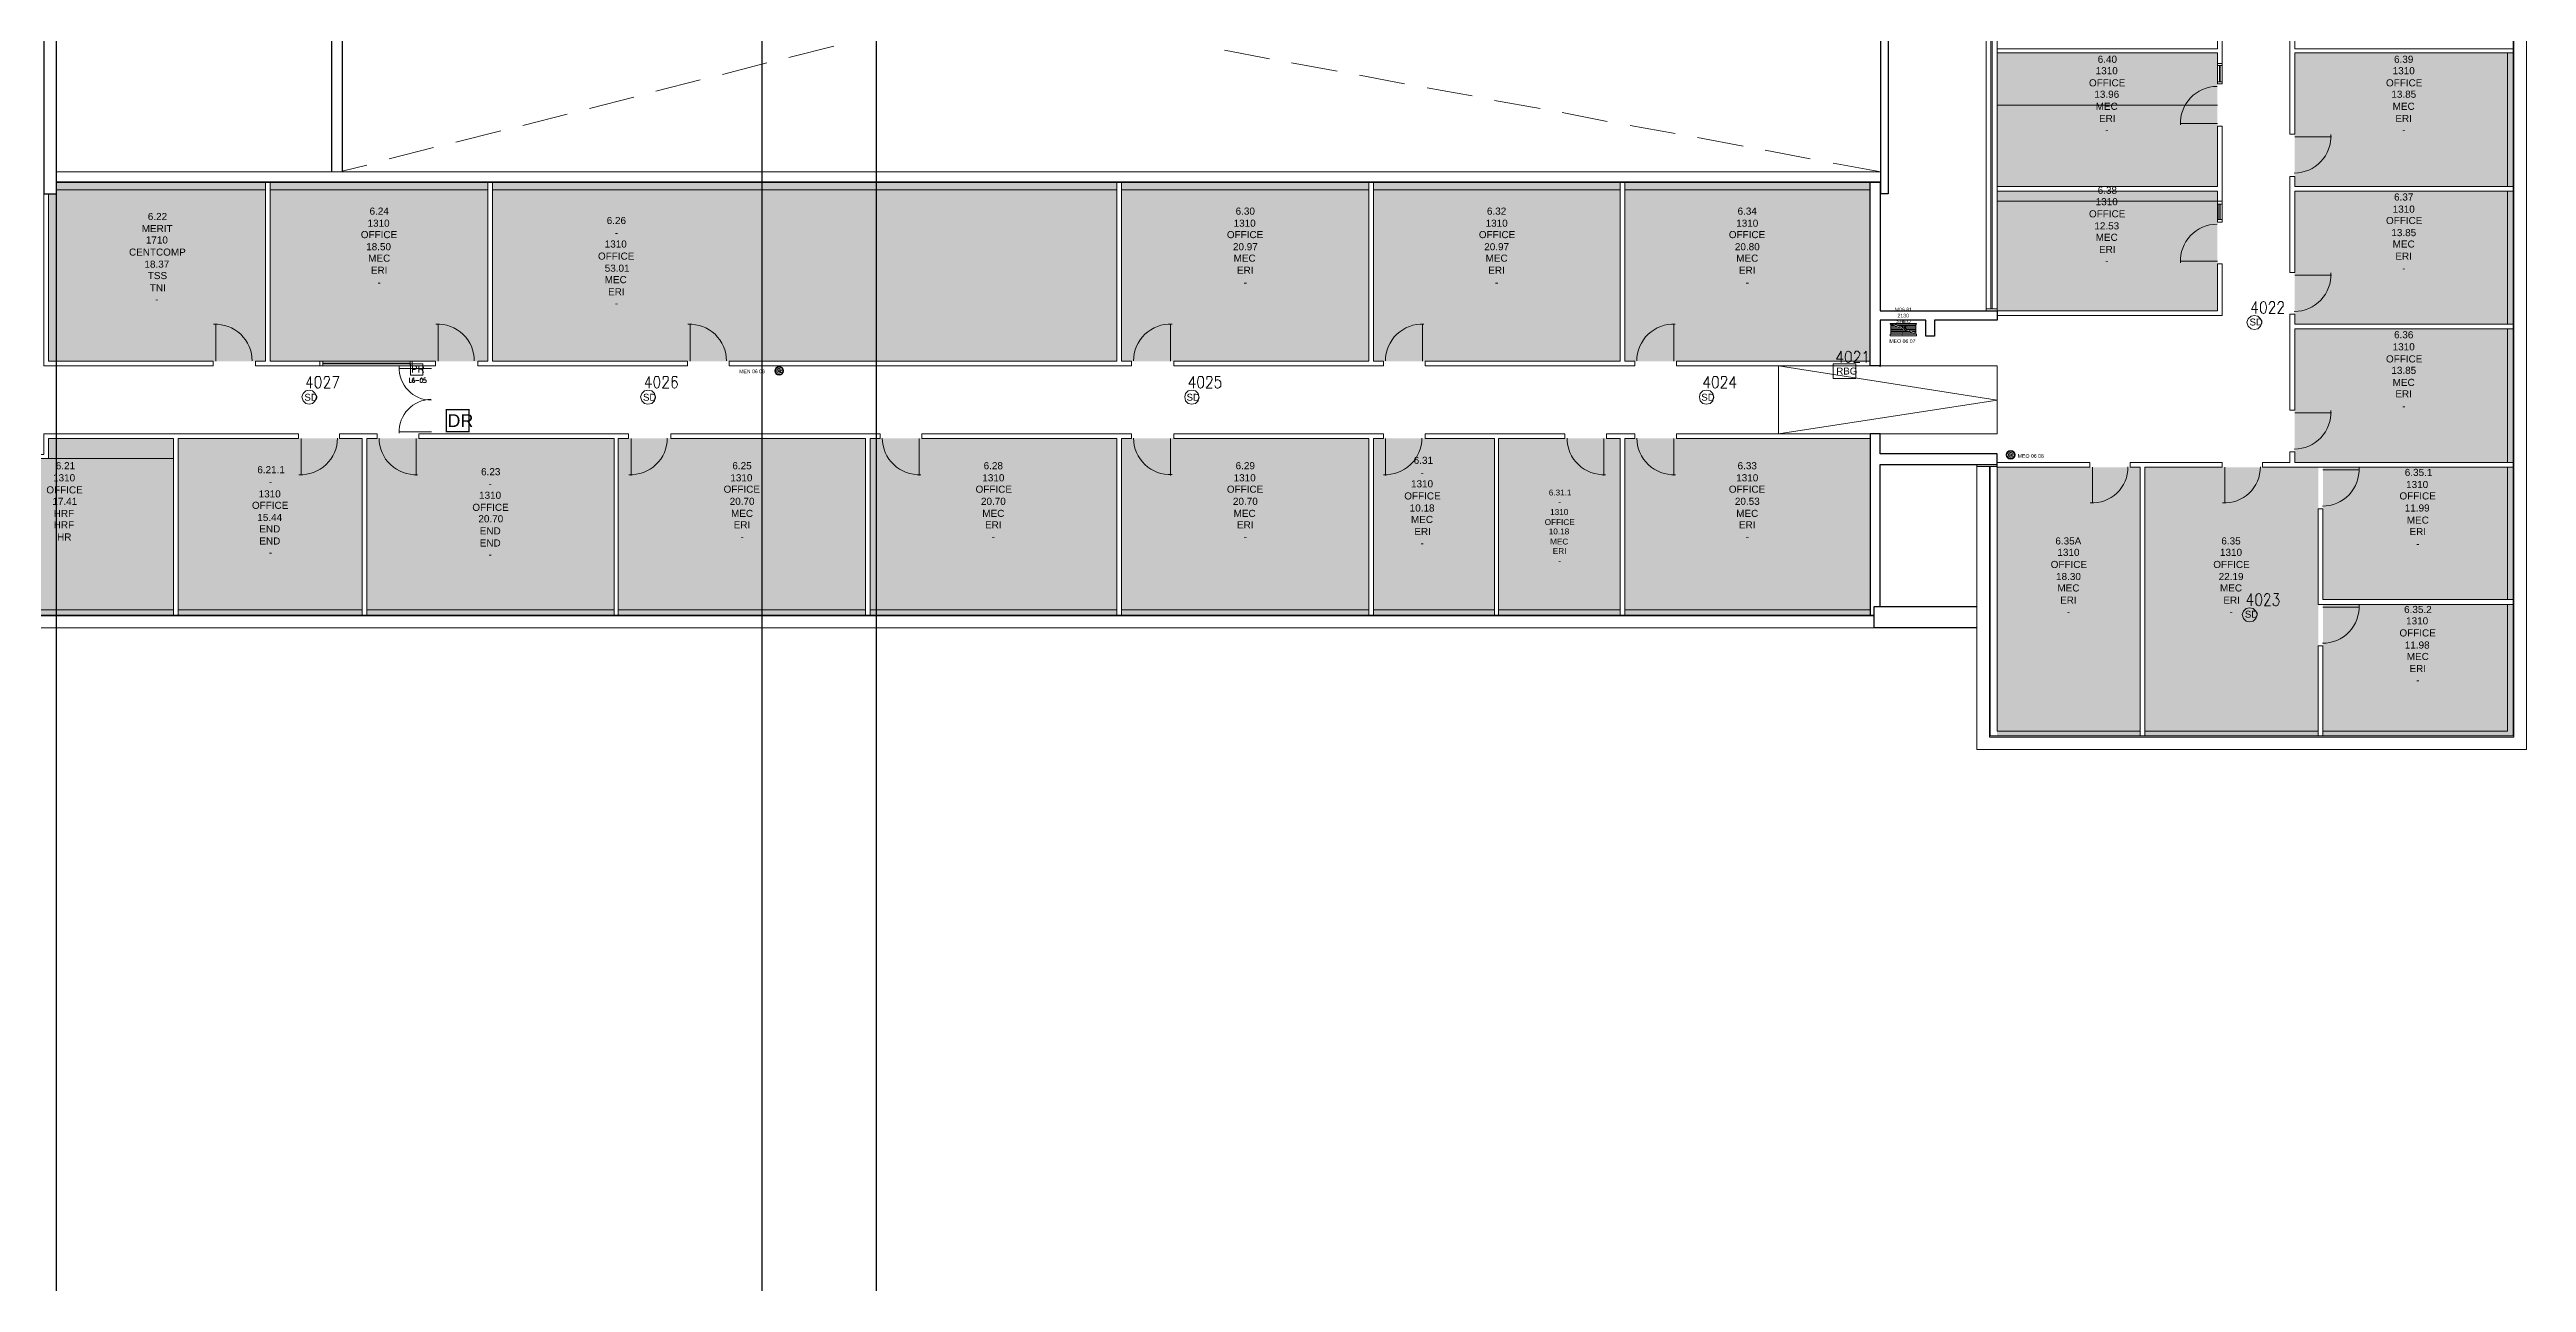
# Model space of a CAD drawing. Header units: millimetres. Extents: x -59 to 47, y 152 to 919.
# Drawn here: x -8.2 to 46.2, y 492.4 to 519.5 of the extents above; entities that cross this region are included whole.
import ezdxf

# ---------------------------------------------------------------- set-up
doc = ezdxf.new("R2010")
doc.units = ezdxf.units.MM
for name, color, linetype, true_color in [('PDF_014406$_ps_FIRE_ACCESS', 7, 'Continuous', 0x37dd00), ('PDF_014406$_ps_FIRE_ALARM', 7, 'Continuous', 0x37dd00), ('PDF_014406$HL-TMP', 7, 'Continuous', 0x800000)]:
    doc.layers.add(name, color=color, linetype=linetype, true_color=true_color)
for name, color, linetype in [('PDF_014406$_ps_TEXTBOLD$FIRE', 2, 'Continuous'), ('PDF_014406$BL', 7, 'Continuous'), ('PDF_014406$DR', 7, 'Continuous'), ('PDF_014406$FI', 7, 'Continuous'), ('PDF_014406$PL-STAIR', 7, 'Continuous'), ('PDF_014406$WA', 7, 'Continuous'), ('PDF_014406$WA-EXT', 7, 'Continuous'), ('PDF_014406$WN', 7, 'Continuous'), ('PDF_Text', 7, 'Continuous')]:
    doc.layers.add(name, color=color, linetype=linetype)
doc.styles.add('PDF ArialMT', font='arial.ttf')

msp = doc.modelspace()

# ---------------------------------------------------------------- hatches: boundary and pattern name
at = {"layer": 'PDF_014406$WA', "transparency": 33554559}
msp.add_hatch(color=256, dxfattribs=at).paths.add_polyline_path([(31.994, 512.549), (31.979, 512.534), (31.964, 512.519), (31.979, 512.505), (31.994, 512.49), (32.008, 512.505), (32.023, 512.519), (32.008, 512.534)])

# ---------------------------------------------------------------- linework, layer by layer
for p, q in [((7.447, 490.713), (7.447, 822.726)), ((-8.047, 491.044), (-8.047, 705.072)), ((9.959, 470.773), (9.959, 662.318))]:
    msp.add_line(p, q)
at = {"layer": 'PDF_014406$_ps_FIRE_ACCESS', "lineweight": 0}
for points in [[(40.211, 513.316), (40.285, 513.331), (40.344, 513.39), (40.374, 513.478), (40.344, 513.552), (40.285, 513.611), (40.211, 513.626), (40.138, 513.611), (40.079, 513.552), (40.049, 513.478), (40.079, 513.39), (40.138, 513.331)], [(-2.5, 511.678), (-2.427, 511.693), (-2.368, 511.752), (-2.338, 511.841), (-2.368, 511.914), (-2.427, 511.973), (-2.5, 511.988), (-2.574, 511.973), (-2.633, 511.914), (-2.663, 511.841), (-2.633, 511.752), (-2.574, 511.693)], [(4.935, 511.678), (5.024, 511.693), (5.083, 511.752), (5.098, 511.841), (5.083, 511.914), (5.024, 511.973), (4.935, 511.988), (4.862, 511.973), (4.803, 511.914), (4.773, 511.841), (4.803, 511.752), (4.862, 511.693)], [(16.871, 511.678), (16.96, 511.693), (17.019, 511.752), (17.033, 511.841), (17.019, 511.914), (16.96, 511.973), (16.871, 511.988), (16.797, 511.973), (16.738, 511.914), (16.724, 511.841), (16.738, 511.752), (16.797, 511.693)], [(28.172, 511.678), (28.261, 511.693), (28.32, 511.752), (28.335, 511.841), (28.32, 511.914), (28.261, 511.973), (28.172, 511.988), (28.099, 511.973), (28.04, 511.914), (28.025, 511.841), (28.04, 511.752), (28.099, 511.693)], [(40.108, 506.898), (40.182, 506.913), (40.241, 506.972), (40.27, 507.061), (40.241, 507.134), (40.182, 507.193), (40.108, 507.208), (40.034, 507.193), (39.975, 507.134), (39.946, 507.061), (39.975, 506.972), (40.034, 506.913)]]:
    msp.add_lwpolyline(points, close=True, dxfattribs=at)
at = {"layer": 'PDF_014406$_ps_FIRE_ACCESS', "lineweight": 0, "const_width": 0.0295}
msp.add_lwpolyline([(0.509, 511.074), (1.011, 511.074), (1.011, 511.56), (0.509, 511.56)], close=True, dxfattribs=at)
at = {"layer": 'PDF_014406$_ps_FIRE_ALARM', "lineweight": 0}
for points in [[(-0.007, 512.313), (-0.007, 512.564), (-0.273, 512.564), (-0.273, 512.313)], [(31.463, 512.239), (31.463, 512.564), (30.961, 512.564), (30.961, 512.239)]]:
    msp.add_lwpolyline(points, close=True, dxfattribs=at)
at = {"layer": 'PDF_014406$_ps_TEXTBOLD$FIRE', "lineweight": 20}
for points in [[(40.241, 513.67), (40.241, 513.936), (40.152, 513.759), (40.285, 513.759)], [(40.536, 513.862), (40.536, 513.877), (40.551, 513.906), (40.566, 513.921), (40.58, 513.936), (40.625, 513.936), (40.639, 513.921), (40.654, 513.906), (40.654, 513.877), (40.654, 513.862), (40.654, 513.832), (40.625, 513.803), (40.536, 513.67), (40.669, 513.67)], [(40.728, 513.862), (40.728, 513.877), (40.743, 513.906), (40.757, 513.921), (40.772, 513.936), (40.816, 513.936), (40.831, 513.921), (40.846, 513.906), (40.846, 513.877), (40.846, 513.862), (40.846, 513.832), (40.816, 513.803), (40.728, 513.67), (40.861, 513.67)], [(31.138, 512.593), (31.138, 512.844), (31.035, 512.667), (31.182, 512.667)], [(31.433, 512.785), (31.433, 512.8), (31.448, 512.814), (31.448, 512.829), (31.463, 512.844), (31.507, 512.844), (31.522, 512.829), (31.536, 512.814), (31.551, 512.8), (31.551, 512.77), (31.536, 512.741), (31.522, 512.711), (31.418, 512.593), (31.551, 512.593)], [(31.64, 512.8), (31.654, 512.8), (31.684, 512.844), (31.684, 512.593)], [(-2.471, 512.032), (-2.471, 512.283), (-2.56, 512.121), (-2.427, 512.121)], [(-2.176, 512.224), (-2.176, 512.239), (-2.161, 512.269), (-2.146, 512.283), (-2.132, 512.283), (-2.102, 512.283), (-2.073, 512.283), (-2.073, 512.269), (-2.058, 512.239), (-2.058, 512.224), (-2.073, 512.195), (-2.087, 512.151), (-2.176, 512.032), (-2.043, 512.032)], [(-1.955, 512.032), (-1.851, 512.283), (-1.984, 512.283)], [(-0.302, 512.254), (-0.302, 512.151), (-0.258, 512.151)], [(-0.199, 512.239), (-0.214, 512.254), (-0.228, 512.239), (-0.228, 512.224), (-0.243, 512.21), (-0.243, 512.18), (-0.228, 512.165), (-0.228, 512.151), (-0.214, 512.151), (-0.199, 512.151), (-0.199, 512.165), (-0.184, 512.18), (-0.199, 512.195), (-0.199, 512.21), (-0.214, 512.21), (-0.228, 512.21), (-0.228, 512.195), (-0.243, 512.18)], [(-0.169, 512.195), (-0.096, 512.195)], [(0.052, 512.254), (0.022, 512.254), (0.008, 512.21), (0.022, 512.21), (0.037, 512.21), (0.052, 512.21), (0.067, 512.195), (0.067, 512.18), (0.067, 512.165), (0.052, 512.151), (0.037, 512.151), (0.022, 512.151), (0.008, 512.151), (0.008, 512.165)], [(4.965, 512.032), (4.965, 512.283), (4.876, 512.121), (5.024, 512.121)], [(5.275, 512.224), (5.275, 512.239), (5.275, 512.269), (5.289, 512.283), (5.304, 512.283), (5.348, 512.283), (5.363, 512.283), (5.378, 512.269), (5.378, 512.239), (5.378, 512.224), (5.378, 512.195), (5.348, 512.151), (5.26, 512.032), (5.393, 512.032)], [(5.57, 512.254), (5.57, 512.283), (5.54, 512.283), (5.511, 512.283), (5.481, 512.283), (5.467, 512.239), (5.467, 512.18), (5.467, 512.121), (5.467, 512.077), (5.481, 512.047), (5.511, 512.032), (5.526, 512.032), (5.555, 512.047), (5.57, 512.077), (5.585, 512.106), (5.585, 512.121), (5.57, 512.151), (5.555, 512.18), (5.526, 512.195), (5.511, 512.195), (5.481, 512.18), (5.467, 512.151), (5.467, 512.121)], [(16.915, 512.032), (16.915, 512.283), (16.812, 512.121), (16.96, 512.121)], [(17.21, 512.224), (17.21, 512.239), (17.21, 512.269), (17.225, 512.283), (17.24, 512.283), (17.284, 512.283), (17.299, 512.283), (17.314, 512.269), (17.328, 512.239), (17.328, 512.224), (17.314, 512.195), (17.299, 512.151), (17.196, 512.032), (17.328, 512.032)], [(17.506, 512.283), (17.402, 512.283), (17.402, 512.18), (17.402, 512.195), (17.432, 512.21), (17.461, 512.21), (17.491, 512.195), (17.52, 512.165), (17.52, 512.136), (17.52, 512.106), (17.52, 512.077), (17.491, 512.047), (17.461, 512.032), (17.432, 512.032), (17.402, 512.047), (17.402, 512.062), (17.387, 512.092)], [(28.217, 512.032), (28.217, 512.283), (28.113, 512.121), (28.261, 512.121)], [(28.512, 512.224), (28.512, 512.239), (28.512, 512.269), (28.527, 512.283), (28.541, 512.283), (28.586, 512.283), (28.6, 512.283), (28.615, 512.269), (28.63, 512.239), (28.63, 512.224), (28.615, 512.195), (28.6, 512.151), (28.497, 512.032), (28.63, 512.032)], [(28.792, 512.032), (28.792, 512.283), (28.689, 512.121), (28.836, 512.121)], [(40.138, 507.252), (40.138, 507.518), (40.049, 507.341), (40.182, 507.341)], [(40.433, 507.444), (40.433, 507.459), (40.448, 507.488), (40.462, 507.503), (40.477, 507.518), (40.507, 507.518), (40.536, 507.503), (40.536, 507.488), (40.551, 507.459), (40.551, 507.444), (40.536, 507.415), (40.521, 507.385), (40.433, 507.252), (40.566, 507.252)], [(40.639, 507.518), (40.743, 507.518), (40.684, 507.415), (40.713, 507.415), (40.728, 507.4), (40.743, 507.385), (40.757, 507.356), (40.757, 507.326), (40.743, 507.297), (40.728, 507.267), (40.698, 507.252), (40.669, 507.252), (40.639, 507.267), (40.625, 507.282), (40.625, 507.311)]]:
    msp.add_lwpolyline(points, dxfattribs=at)
for points in [[(40.403, 513.936), (40.374, 513.921), (40.344, 513.877), (40.344, 513.818), (40.344, 513.788), (40.344, 513.729), (40.374, 513.685), (40.403, 513.67), (40.418, 513.67), (40.448, 513.685), (40.462, 513.729), (40.477, 513.788), (40.477, 513.818), (40.462, 513.877), (40.448, 513.921), (40.418, 513.936)], [(31.285, 512.844), (31.256, 512.829), (31.241, 512.8), (31.226, 512.726), (31.226, 512.696), (31.241, 512.637), (31.256, 512.608), (31.285, 512.593), (31.3, 512.593), (31.33, 512.608), (31.359, 512.637), (31.359, 512.696), (31.359, 512.726), (31.359, 512.8), (31.33, 512.829), (31.3, 512.844)], [(-2.323, 512.283), (-2.338, 512.283), (-2.368, 512.239), (-2.368, 512.18), (-2.368, 512.151), (-2.368, 512.092), (-2.338, 512.047), (-2.323, 512.032), (-2.294, 512.032), (-2.264, 512.047), (-2.25, 512.092), (-2.235, 512.151), (-2.235, 512.18), (-2.25, 512.239), (-2.264, 512.283), (-2.294, 512.283)], [(-0.037, 512.254), (-0.051, 512.239), (-0.066, 512.224), (-0.066, 512.21), (-0.066, 512.195), (-0.066, 512.165), (-0.051, 512.151), (-0.037, 512.151), (-0.022, 512.151), (-0.022, 512.165), (-0.007, 512.195), (-0.007, 512.21), (-0.022, 512.224), (-0.022, 512.239)], [(5.127, 512.283), (5.098, 512.283), (5.083, 512.239), (5.068, 512.18), (5.068, 512.151), (5.083, 512.092), (5.098, 512.047), (5.127, 512.032), (5.142, 512.032), (5.171, 512.047), (5.186, 512.092), (5.201, 512.151), (5.201, 512.18), (5.186, 512.239), (5.171, 512.283), (5.142, 512.283)], [(17.063, 512.283), (17.033, 512.283), (17.019, 512.239), (17.004, 512.18), (17.004, 512.151), (17.019, 512.092), (17.033, 512.047), (17.063, 512.032), (17.078, 512.032), (17.107, 512.047), (17.137, 512.092), (17.137, 512.151), (17.137, 512.18), (17.137, 512.239), (17.107, 512.283), (17.078, 512.283)], [(28.364, 512.283), (28.335, 512.283), (28.32, 512.239), (28.305, 512.18), (28.305, 512.151), (28.32, 512.092), (28.335, 512.047), (28.364, 512.032), (28.379, 512.032), (28.409, 512.047), (28.438, 512.092), (28.438, 512.151), (28.438, 512.18), (28.438, 512.239), (28.409, 512.283), (28.379, 512.283)], [(40.3, 507.518), (40.27, 507.503), (40.241, 507.459), (40.241, 507.4), (40.241, 507.37), (40.241, 507.311), (40.27, 507.267), (40.3, 507.252), (40.315, 507.252), (40.344, 507.267), (40.359, 507.311), (40.374, 507.37), (40.374, 507.4), (40.359, 507.459), (40.344, 507.503), (40.315, 507.518)]]:
    msp.add_lwpolyline(points, close=True, dxfattribs=at)
at = {"layer": 'PDF_014406$BL', "lineweight": 9}
for points in [[(34.118, 510.351), (34.118, 504.095), (46.187, 504.095), (46.187, 541.761), (34.118, 541.761), (34.118, 540.846)], [(34.325, 527.406), (34.325, 513.729)], [(34.561, 513.729), (34.561, 527.406)], [(8.034, 519.291), (9.022, 519.542)], [(18.583, 519.262), (17.594, 519.454)], [(6.573, 518.922), (7.547, 519.173)], [(20.073, 518.996), (19.069, 519.173)], [(21.548, 518.716), (20.56, 518.908)], [(39.4, 518.716), (39.4, 519.159)], [(39.503, 519.159), (39.503, 518.716)], [(45.774, 519.395), (45.774, 516.459)], [(3.652, 518.17), (4.626, 518.421)], [(5.112, 518.554), (6.086, 518.804)], [(23.038, 518.45), (22.05, 518.627)], [(24.528, 518.17), (23.525, 518.347)], [(2.191, 517.801), (3.165, 518.052)], [(26.004, 517.89), (25.015, 518.082)], [(27.494, 517.624), (26.505, 517.801)], [(-0.745, 517.064), (0.229, 517.314)], [(0.716, 517.432), (1.704, 517.683)], [(28.984, 517.344), (27.981, 517.536)], [(30.459, 517.064), (29.471, 517.255)], [(-10.645, 516.783), (-14.599, 516.783), (-14.599, 506.765), (31.861, 506.765), (-14.599, 506.765)], [(-8.048, 516.783), (32.008, 516.783), (30.961, 516.975)], [(-1.778, 516.798), (-1.232, 516.931)], [(-8.048, 516.385), (-3.459, 516.385)], [(-3.356, 516.385), (1.424, 516.385)], [(1.527, 516.385), (15.233, 516.385)], [(15.337, 516.385), (20.766, 516.385)], [(20.869, 516.385), (26.284, 516.385)], [(26.387, 516.385), (31.772, 516.385)], [(31.994, 516.385), (32.008, 516.385)], [(45.774, 516.355), (45.774, 513.434)], [(39.4, 515.677), (39.4, 516.134)], [(39.503, 516.134), (39.503, 515.677)], [(45.774, 513.331), (45.774, 510.395)], [(-0.243, 512.623), (-2.264, 512.623)], [(-2.264, 512.519), (-0.243, 512.519)], [(37.703, 504.493), (34.561, 504.493), (34.561, 510.351)], [(45.774, 510.292), (45.774, 507.385)], [(-5.481, 507.164), (-10.276, 507.164)], [(-1.335, 507.164), (-5.377, 507.164)], [(4.198, 507.164), (-1.232, 507.164)], [(9.716, 507.164), (4.286, 507.164)], [(15.233, 507.164), (9.819, 507.164)], [(20.766, 507.164), (15.337, 507.164)], [(23.525, 507.164), (20.869, 507.164)], [(26.284, 507.164), (23.614, 507.164)], [(31.772, 507.164), (26.387, 507.164)], [(45.774, 507.282), (45.774, 504.493), (41.716, 504.493)], [(41.613, 504.493), (37.807, 504.493)]]:
    msp.add_lwpolyline(points, dxfattribs=at)
at = {"layer": 'PDF_014406$DR', "lineweight": 0}
for points in [[(39.4, 517.845), (38.589, 517.845), (39.4, 517.845)], [(41.097, 517.55), (41.908, 517.55), (41.097, 517.55)], [(39.4, 514.821), (38.589, 514.821), (39.4, 514.821)], [(41.097, 514.511), (41.908, 514.511), (41.097, 514.511)], [(-4.551, 512.623), (-4.551, 513.434), (-4.551, 512.623)], [(0.332, 512.623), (0.332, 513.434), (0.332, 512.623)], [(5.865, 512.623), (5.865, 513.434), (5.865, 512.623)], [(16.414, 512.623), (16.414, 513.434), (16.414, 512.623)], [(21.946, 512.623), (21.946, 513.434), (21.946, 512.623)], [(27.464, 512.623), (27.464, 513.434), (27.464, 512.623)], [(0.185, 512.46), (-0.509, 512.46), (0.185, 512.46)], [(41.097, 511.487), (41.908, 511.487), (41.097, 511.487)], [(-2.678, 510.926), (-2.678, 510.129), (-2.678, 510.926)], [(0.185, 511.074), (-0.509, 511.074), (0.185, 511.074)], [(-0.155, 510.926), (-0.155, 510.115), (-0.155, 510.926)], [(4.567, 510.926), (4.567, 510.115), (4.567, 510.926)], [(10.896, 510.926), (10.896, 510.115), (10.896, 510.926)], [(16.414, 510.926), (16.414, 510.115), (16.414, 510.926)], [(21.135, 510.926), (21.135, 510.115), (21.135, 510.926)], [(25.93, 510.926), (25.93, 510.115), (25.93, 510.926)], [(27.464, 510.926), (27.464, 510.115), (27.464, 510.926)], [(36.656, 510.292), (36.656, 509.51), (36.656, 510.292)], [(39.562, 510.292), (39.562, 509.51), (39.562, 510.292)], [(41.716, 510.233), (42.513, 510.233), (41.716, 510.233)], [(41.716, 507.223), (42.513, 507.223), (41.716, 507.223)]]:
    msp.add_lwpolyline(points, dxfattribs=at)
for centre, radius, start, end in [((39.393, 517.853), 0.804, 90.0001, 182.9556), ((41.088, 517.56), 0.804, 270, 2.9553), ((39.393, 514.828), 0.804, 90.0001, 182.9556), ((41.089, 514.519), 0.804, 270.0001, 2.9556), ((-4.559, 512.63), 0.804, 0.0001, 92.9558), ((0.321, 512.632), 0.804, 0, 92.9553), ((5.857, 512.63), 0.804, 0.0001, 92.9558), ((16.404, 512.632), 0.804, 87.0447, 180), ((21.936, 512.632), 0.804, 87.0447, 180), ((27.455, 512.632), 0.804, 87.0447, 180), ((0.177, 512.468), 0.701, 177.0446, 270.0006), ((0.177, 511.081), 0.701, 89.9994, 182.9554), ((41.088, 511.496), 0.804, 270, 2.9553), ((-2.685, 510.933), 0.804, 267.0442, 359.9999), ((-0.162, 510.933), 0.804, 180.0001, 272.9558), ((4.559, 510.933), 0.804, 267.0442, 359.9999), ((10.888, 510.933), 0.804, 180.0001, 272.9558), ((16.404, 510.935), 0.804, 180, 272.9553), ((21.128, 510.933), 0.804, 267.0442, 359.9999), ((25.923, 510.933), 0.804, 180.0001, 272.9556), ((27.457, 510.933), 0.804, 180.0001, 272.9556), ((36.648, 510.299), 0.789, 267.0451, 359.9999), ((39.555, 510.299), 0.789, 267.0451, 359.9999), ((41.707, 510.242), 0.804, 270, 2.9553), ((41.709, 507.23), 0.804, 270.0001, 2.9556)]:
    msp.add_arc(centre, radius, start, end, dxfattribs=at)
at = {"layer": 'PDF_014406$FI', "lineweight": 9}
for points in [[(32.215, 513.449), (32.79, 513.449), (32.79, 513.434), (32.776, 513.434), (32.23, 513.434), (32.215, 513.434)], [(32.215, 513.183), (32.215, 513.213), (32.79, 513.213), (32.79, 513.183)], [(7.901, 512.357), (7.827, 512.401), (7.901, 512.431)], [(34.944, 510.528), (34.871, 510.557), (34.944, 510.587)]]:
    msp.add_lwpolyline(points, close=True, dxfattribs=at)
for points in [[(32.495, 513.449), (32.495, 513.523)], [(32.776, 513.434), (32.776, 513.213), (32.23, 513.213), (32.23, 513.434), (32.776, 513.213)], [(32.23, 513.405), (32.303, 513.405)], [(32.362, 513.375), (32.23, 513.375)], [(32.23, 513.346), (32.436, 513.346)], [(32.495, 513.316), (32.23, 513.316)], [(32.23, 513.287), (32.569, 513.287)], [(32.643, 513.272), (32.23, 513.272)], [(32.23, 513.242), (32.702, 513.242)], [(32.303, 513.434), (32.776, 513.242)], [(32.377, 513.405), (32.776, 513.405)], [(32.776, 513.375), (32.436, 513.375)], [(32.51, 513.346), (32.776, 513.346)], [(32.776, 513.316), (32.569, 513.316)], [(32.643, 513.287), (32.776, 513.287)], [(32.776, 513.272), (32.717, 513.272)]]:
    msp.add_lwpolyline(points, dxfattribs=at)
for centre, radius in [((7.817, 512.41), 0.0959), ((7.817, 512.41), 0.0811), ((34.861, 510.566), 0.0959), ((34.861, 510.566), 0.0811)]:
    msp.add_circle(centre, radius, dxfattribs=at)
for centre, radius, start, end in [((7.817, 512.41), 0.0516, 22.7692, 337.2308), ((7.817, 512.41), 0.0221, 22.7697, 337.2303), ((34.861, 510.566), 0.0516, 22.7692, 337.2308), ((34.861, 510.566), 0.0221, 22.7697, 337.2303)]:
    msp.add_arc(centre, radius, start, end, dxfattribs=at)
at = {"layer": 'PDF_014406$HL-TMP', "color": 3, "lineweight": 0}
for points in [[(39.4, 518.244), (34.561, 518.244), (39.4, 518.244)], [(39.4, 516.134), (34.561, 516.134), (39.4, 516.134)]]:
    msp.add_lwpolyline(points, dxfattribs=at)
msp.add_lwpolyline([(39.4, 518.244), (39.4, 518.244), (39.4, 518.244)], close=True, dxfattribs=at)
at = {"layer": 'PDF_014406$HL-TMP', "color": 173, "lineweight": 0, "true_color": 0x5a5cb4}
msp.add_lwpolyline([(-5.481, 510.483), (-8.225, 510.483), (-5.481, 510.483)], dxfattribs=at)
at = {"layer": 'PDF_014406$HL-TMP', "color": 3, "transparency": 33554559}
for points in [[(39.4, 519.395), (34.561, 519.395), (39.4, 519.159)], [(34.561, 519.395), (39.4, 519.159), (34.561, 519.159)], [(39.4, 519.159), (34.561, 519.159), (39.4, 518.244)], [(34.561, 519.159), (39.4, 518.244), (34.561, 518.244)], [(45.892, 519.395), (41.097, 519.395), (45.892, 517.609)], [(41.097, 519.395), (45.892, 517.609), (41.097, 517.609)], [(34.561, 518.244), (39.4, 518.244), (39.4, 518.244)], [(39.4, 518.244), (34.561, 518.244), (39.4, 516.459)], [(34.561, 518.244), (39.4, 516.459), (34.561, 516.459)], [(45.892, 517.609), (41.097, 517.609), (45.892, 516.68)], [(41.097, 517.609), (45.892, 516.68), (41.097, 516.68)], [(1.424, 516.547), (-3.356, 516.547), (1.424, 512.623)], [(-3.356, 516.547), (1.424, 512.623), (-3.356, 512.623)], [(15.233, 516.547), (1.527, 516.547), (15.233, 512.623)], [(1.527, 516.547), (15.233, 512.623), (1.527, 512.623)], [(20.766, 516.547), (15.337, 516.547), (20.766, 512.623)], [(15.337, 516.547), (20.766, 512.623), (15.337, 512.623)], [(26.284, 516.547), (20.869, 516.547), (26.284, 512.623)], [(20.869, 516.547), (26.284, 512.623), (20.869, 512.623)], [(31.772, 516.547), (26.387, 516.547), (31.772, 512.623)], [(26.387, 516.547), (31.772, 512.623), (26.387, 512.623)], [(39.4, 516.355), (34.561, 516.355), (39.4, 516.134)], [(34.561, 516.355), (39.4, 516.134), (34.561, 516.134)], [(45.892, 516.68), (41.097, 516.68), (45.892, 516.459)], [(41.097, 516.68), (45.892, 516.459), (41.097, 516.459)], [(45.892, 516.355), (41.097, 516.355), (45.892, 513.434)], [(41.097, 516.355), (45.892, 513.434), (41.097, 513.434)], [(34.561, 516.134), (39.4, 516.134), (39.4, 516.134)], [(39.4, 516.134), (34.561, 516.134), (39.4, 515.205)], [(34.561, 516.134), (39.4, 515.205), (34.561, 515.205)], [(39.4, 515.205), (34.561, 515.205), (39.4, 513.729)], [(34.561, 515.205), (39.4, 513.729), (34.561, 513.729)], [(45.892, 513.331), (41.097, 513.331), (45.892, 511.546)], [(41.097, 513.331), (45.892, 511.546), (41.097, 511.546)], [(45.892, 511.546), (41.097, 511.546), (45.892, 510.631)], [(41.097, 511.546), (45.892, 510.631), (41.097, 510.631)], [(9.716, 510.926), (4.286, 510.926), (9.716, 507.046)], [(4.286, 510.926), (9.716, 507.046), (4.286, 507.046)], [(15.233, 510.926), (9.819, 510.926), (15.233, 507.046)], [(9.819, 510.926), (15.233, 507.046), (9.819, 507.046)], [(20.766, 510.926), (15.337, 510.926), (20.766, 507.238)], [(15.337, 510.926), (20.766, 507.238), (15.337, 507.238)], [(23.525, 510.926), (20.869, 510.926), (23.525, 508.787)], [(20.869, 510.926), (23.525, 508.787), (20.869, 508.787)], [(26.284, 510.926), (23.614, 510.926), (26.284, 507.046)], [(23.614, 510.926), (26.284, 507.046), (23.614, 507.046)], [(31.772, 510.926), (26.387, 510.926), (31.772, 507.046)], [(26.387, 510.926), (31.772, 507.046), (26.387, 507.046)], [(37.703, 510.292), (34.561, 510.292), (37.703, 504.39)], [(34.561, 510.292), (37.703, 504.39), (34.561, 504.39)], [(41.613, 510.292), (37.807, 510.292), (41.613, 509.377)], [(37.807, 510.292), (41.613, 509.377), (37.807, 509.377)], [(45.892, 510.631), (41.097, 510.631), (45.892, 510.395)], [(41.097, 510.631), (45.892, 510.395), (41.097, 510.395)], [(45.892, 510.292), (41.716, 510.292), (45.892, 509.377)], [(41.716, 510.292), (45.892, 509.377), (41.716, 509.377)], [(41.613, 509.377), (37.807, 509.377), (41.613, 507.297)], [(37.807, 509.377), (41.613, 507.297), (37.807, 507.297)], [(45.892, 509.377), (41.716, 509.377), (45.892, 508.388)], [(41.716, 509.377), (45.892, 508.388), (41.716, 508.388)], [(23.525, 508.787), (20.869, 508.787), (23.525, 507.046)], [(20.869, 508.787), (23.525, 507.046), (20.869, 507.046)], [(45.892, 508.388), (41.716, 508.388), (45.892, 507.385)], [(41.716, 508.388), (45.892, 507.385), (41.716, 507.385)], [(20.766, 507.238), (15.337, 507.238), (20.766, 507.046)], [(15.337, 507.238), (20.766, 507.046), (15.337, 507.046)], [(41.613, 507.297), (37.807, 507.297), (41.613, 506.367)], [(37.807, 507.297), (41.613, 506.367), (37.807, 506.367)], [(45.892, 507.282), (41.716, 507.282), (45.892, 506.367)], [(41.716, 507.282), (45.892, 506.367), (41.716, 506.367)], [(41.613, 506.367), (37.807, 506.367), (41.613, 504.39)], [(37.807, 506.367), (41.613, 504.39), (37.807, 504.39)], [(45.892, 506.367), (41.716, 506.367), (45.892, 504.39)], [(41.716, 506.367), (45.892, 504.39), (41.716, 504.39)]]:
    msp.add_solid(points, dxfattribs=at)
at = {"layer": 'PDF_014406$HL-TMP', "color": 253, "true_color": 0x9999cc, "transparency": 33554559}
for points in [[(-3.459, 516.296), (-8.225, 516.296), (-3.459, 512.623)], [(-8.225, 516.296), (-3.459, 512.623), (-8.225, 512.623)], [(-3.459, 516.547), (-8.048, 516.547), (-3.459, 516.296)], [(-8.048, 516.547), (-3.459, 516.296), (-8.048, 516.296)]]:
    msp.add_solid(points, dxfattribs=at)
at = {"layer": 'PDF_014406$HL-TMP', "color": 173, "true_color": 0x5a5cb4, "transparency": 33554559}
for points in [[(-5.481, 510.926), (-8.225, 510.926), (-5.481, 510.483)], [(-8.225, 510.926), (-5.481, 510.483), (-8.225, 510.483)], [(-5.481, 510.483), (-10.276, 510.483), (-5.481, 507.046)], [(-10.276, 510.483), (-5.481, 507.046), (-10.276, 507.046)], [(-8.225, 510.483), (-5.481, 510.483), (-5.481, 510.483)]]:
    msp.add_solid(points, dxfattribs=at)
at = {"layer": 'PDF_014406$HL-TMP', "color": 211, "true_color": 0xff99ff, "transparency": 33554559}
for points in [[(-1.335, 510.926), (-5.377, 510.926), (-1.335, 507.046)], [(-5.377, 510.926), (-1.335, 507.046), (-5.377, 507.046)], [(4.198, 510.926), (-1.232, 510.926), (4.198, 507.046)], [(-1.232, 510.926), (4.198, 507.046), (-1.232, 507.046)]]:
    msp.add_solid(points, dxfattribs=at)
at = {"layer": 'PDF_014406$PL-STAIR', "lineweight": 9}
msp.add_lwpolyline([(29.766, 511.029), (34.561, 511.767), (29.766, 512.519)], close=True, dxfattribs=at)
msp.add_lwpolyline([(31.994, 511.029), (34.561, 511.029), (34.561, 512.519), (31.994, 512.519)], dxfattribs=at)
at = {"layer": 'PDF_014406$WA', "lineweight": 20}
for points in [[(34.561, 519.483), (39.4, 519.483), (39.4, 521.342), (39.503, 521.342), (39.503, 519.159), (39.4, 519.159), (39.4, 519.395), (34.561, 519.395)], [(45.892, 519.483), (41.097, 519.483), (41.097, 519.719), (40.993, 519.719), (40.993, 517.609), (41.097, 517.609), (41.097, 519.395), (45.892, 519.395)], [(34.561, 516.459), (39.4, 516.459), (39.4, 517.786), (39.503, 517.786), (39.503, 516.134), (39.4, 516.134), (39.4, 516.355), (34.561, 516.355)], [(-8.328, 516.296), (-8.328, 512.519), (-4.61, 512.519), (-4.61, 512.623), (-8.225, 512.623), (-8.225, 516.296)], [(-3.459, 516.547), (-3.459, 512.623), (-3.681, 512.623), (-3.681, 512.519), (-2.264, 512.519), (-2.264, 512.623), (-3.356, 512.623), (-3.356, 516.547)], [(1.424, 516.547), (1.424, 512.623), (1.203, 512.623), (1.203, 512.519), (5.806, 512.519), (5.806, 512.623), (1.527, 512.623), (1.527, 516.547)], [(15.337, 516.547), (15.337, 512.623), (15.558, 512.623), (15.558, 512.519), (6.721, 512.519), (6.721, 512.623), (15.233, 512.623), (15.233, 516.547)], [(20.766, 516.547), (20.766, 512.623), (16.488, 512.623), (16.488, 512.519), (21.091, 512.519), (21.091, 512.623), (20.869, 512.623), (20.869, 516.547)], [(26.284, 516.547), (26.284, 512.623), (22.005, 512.623), (22.005, 512.519), (26.609, 512.519), (26.609, 512.623), (26.387, 512.623), (26.387, 516.547)], [(45.892, 516.459), (41.097, 516.459), (41.097, 516.68), (40.993, 516.68), (40.993, 514.57), (41.097, 514.57), (41.097, 516.355), (45.892, 516.355)], [(34.561, 513.626), (39.503, 513.626), (39.503, 514.762), (39.4, 514.762), (39.4, 513.729), (34.561, 513.729)], [(45.892, 513.434), (41.097, 513.434), (41.097, 513.655), (40.993, 513.655), (40.993, 511.546), (41.097, 511.546), (41.097, 513.331), (45.892, 513.331)], [(31.772, 512.623), (27.523, 512.623), (27.523, 512.519), (31.772, 512.519)], [(-5.377, 507.046), (-5.377, 510.926), (-2.737, 510.926), (-2.737, 511.029), (-8.328, 511.029), (-8.328, 510.572), (-8.977, 510.572), (-8.977, 510.483), (-8.225, 510.483), (-8.225, 510.926), (-5.481, 510.926), (-5.481, 507.046)], [(-1.232, 507.046), (-1.232, 510.926), (-1.01, 510.926), (-1.01, 511.029), (-1.837, 511.029), (-1.837, 510.926), (-1.335, 510.926), (-1.335, 507.046)], [(4.286, 507.046), (4.286, 510.926), (4.508, 510.926), (4.508, 511.029), (-0.096, 511.029), (-0.096, 510.926), (4.198, 510.926), (4.198, 507.046)], [(9.819, 507.046), (9.819, 510.926), (10.04, 510.926), (10.04, 511.029), (5.437, 511.029), (5.437, 510.926), (9.716, 510.926), (9.716, 507.046)], [(15.337, 507.046), (15.337, 510.926), (15.558, 510.926), (15.558, 511.029), (10.955, 511.029), (10.955, 510.926), (15.233, 510.926), (15.233, 507.046)], [(20.869, 507.046), (20.869, 510.926), (21.091, 510.926), (21.091, 511.029), (16.488, 511.029), (16.488, 510.926), (20.766, 510.926), (20.766, 507.046)], [(23.614, 507.046), (23.614, 510.926), (25.074, 510.926), (25.074, 511.029), (22.005, 511.029), (22.005, 510.926), (23.525, 510.926), (23.525, 507.046)], [(26.387, 507.046), (26.387, 510.926), (26.609, 510.926), (26.609, 511.029), (25.989, 511.029), (25.989, 510.926), (26.284, 510.926), (26.284, 507.046)], [(31.772, 511.029), (27.523, 511.029), (27.523, 510.926), (31.772, 510.926)], [(34.561, 510.292), (36.597, 510.292), (36.597, 510.395), (34.561, 510.395)], [(37.807, 504.39), (37.807, 510.292), (39.503, 510.292), (39.503, 510.395), (37.482, 510.395), (37.482, 510.292), (37.703, 510.292), (37.703, 504.39)], [(45.892, 510.395), (41.097, 510.395), (41.097, 510.631), (40.993, 510.631), (40.993, 510.395), (40.389, 510.395), (40.389, 510.292), (45.892, 510.292)], [(45.892, 507.385), (41.716, 507.385), (41.716, 509.377), (41.613, 509.377), (41.613, 507.282), (45.892, 507.282)], [(41.716, 504.39), (41.716, 506.367), (41.613, 506.367), (41.613, 504.39)]]:
    msp.add_lwpolyline(points, dxfattribs=at)
msp.add_lwpolyline([(0.273, 512.623), (-0.243, 512.623), (-0.243, 512.519), (0.273, 512.519)], close=True, dxfattribs=at)
at = {"layer": 'PDF_014406$WA-EXT', "lineweight": 25}
for points in [[(29.722, 525.547), (32.171, 525.547), (32.171, 516.296), (32.008, 516.296), (32.008, 525.399), (29.722, 525.399)], [(-2.014, 523.039), (-2.014, 516.783)], [(-1.778, 523.039), (-1.778, 516.783)], [(31.994, 516.547), (31.994, 513.729), (34.561, 513.729), (34.561, 513.523), (33.189, 513.523), (33.189, 513.169), (32.997, 513.169), (32.997, 513.523), (31.994, 513.523), (31.994, 512.519), (31.772, 512.519), (31.772, 516.547)], [(34.561, 510.292), (34.561, 510.587), (31.994, 510.587), (31.994, 511.029), (31.772, 511.029), (31.772, 507.046)], [(31.994, 507.238), (31.994, 510.351), (34.561, 510.351)], [(34.118, 506.765), (31.861, 506.765), (31.861, 507.238), (34.118, 507.238)]]:
    msp.add_lwpolyline(points, dxfattribs=at)
msp.add_lwpolyline([(-8.048, 522.714), (-8.328, 522.714), (-8.328, 516.296), (-8.048, 516.296)], close=True, dxfattribs=at)
at = {"layer": 'PDF_014406$WN', "lineweight": 0}
for points in [[(34.399, 540.891), (34.399, 541.54), (45.906, 541.54), (45.906, 504.361), (34.399, 504.361), (34.399, 510.306)], [(34.413, 540.891), (34.413, 541.525), (45.892, 541.525), (45.892, 504.39), (34.413, 504.39), (34.413, 510.306)], [(34.428, 513.773), (34.428, 527.347)], [(34.458, 513.773), (34.458, 527.347)], [(39.4, 519.159), (39.503, 519.159)], [(39.4, 519.114), (39.503, 519.114)], [(39.444, 519.114), (39.444, 518.76)], [(39.459, 519.114), (39.459, 518.76)], [(39.503, 518.76), (39.4, 518.76)], [(39.503, 518.716), (39.4, 518.716)], [(-10.645, 516.562), (-14.333, 516.562), (-14.333, 507.031), (31.861, 507.031), (-14.333, 507.031)], [(-8.048, 516.562), (32.008, 516.562)], [(-8.048, 516.547), (32.008, 516.547)], [(39.4, 516.134), (39.503, 516.134)], [(39.4, 516.075), (39.503, 516.075)], [(39.503, 515.736), (39.4, 515.736)], [(39.503, 515.677), (39.4, 515.677)], [(39.43, 516.075), (39.43, 515.736)], [(39.459, 516.075), (39.459, 515.736)], [(34.325, 513.773), (34.561, 513.773)], [(34.325, 513.729), (34.561, 513.729)], [(-2.264, 512.623), (-2.264, 512.519)], [(-2.205, 512.623), (-2.205, 512.519)], [(-2.205, 512.578), (-0.287, 512.578)], [(-2.205, 512.564), (-0.287, 512.564)], [(-0.287, 512.519), (-0.287, 512.623)], [(-0.243, 512.519), (-0.243, 512.623)], [(34.561, 510.351), (34.118, 510.351)], [(34.561, 510.306), (34.118, 510.306)]]:
    msp.add_lwpolyline(points, dxfattribs=at)
msp.add_lwpolyline([(31.861, 507.046), (-14.303, 507.046)], close=True, dxfattribs=at)

# ---------------------------------------------------------------- texts
at = {"layer": 'PDF_Text', "attachment_point": 4, "style": 'PDF ArialMT'}
for s, insert, char_height in [('1310', (36.728, 519.002), 0.156), ('6.40', (36.772, 519.253), 0.156), ('1310', (43.249, 519.002), 0.156), ('6.39', (43.279, 519.253), 0.156), ('OFFICE', (36.58, 518.736), 0.156), ('13.96', (36.698, 518.485), 0.156), ('OFFICE', (43.102, 518.736), 0.156), ('13.85', (43.22, 518.485), 0.156), ('MEC', (36.728, 518.22), 0.156), ('ERI', (36.801, 517.954), 0.156), ('MEC', (43.249, 518.22), 0.156), ('ERI', (43.308, 517.954), 0.156), ('-', (36.934, 517.704), 0.156), ('-', (43.456, 517.704), 0.156), ('1310', (36.728, 516.125), 0.156), ('6.38', (36.772, 516.376), 0.156), ('6.37', (43.279, 516.228), 0.156), ('MERIT', (-6.178, 515.535), 0.156), ('6.22', (-6.045, 515.8), 0.156), ('1310', (-1.22, 515.653), 0.156), ('6.24', (-1.176, 515.918), 0.156), ('6.26', (4.032, 515.712), 0.156), ('1310', (17.798, 515.653), 0.156), ('6.30', (17.842, 515.918), 0.156), ('1310', (23.331, 515.653), 0.156), ('6.32', (23.36, 515.918), 0.156), ('1310', (28.834, 515.653), 0.156), ('6.34', (28.864, 515.918), 0.156), ('OFFICE', (36.58, 515.859), 0.156), ('12.53', (36.698, 515.594), 0.156), ('OFFICE', (43.102, 515.712), 0.156), ('1310', (43.249, 515.962), 0.156), ('CENTCOMP', (-6.458, 515.018), 0.156), ('1710', (-6.089, 515.284), 0.156), ('OFFICE', (-1.368, 515.402), 0.156), ('18.50', (-1.25, 515.136), 0.156), ('1310', (3.988, 515.195), 0.156), ('-', (4.209, 515.446), 0.156), ('OFFICE', (17.65, 515.402), 0.156), ('20.97', (17.783, 515.136), 0.156), ('OFFICE', (23.183, 515.402), 0.156), ('20.97', (23.301, 515.136), 0.156), ('OFFICE', (28.672, 515.402), 0.156), ('20.80', (28.805, 515.136), 0.156), ('MEC', (36.728, 515.343), 0.156), ('ERI', (36.801, 515.077), 0.156), ('13.85', (43.22, 515.446), 0.156), ('MEC', (43.249, 515.195), 0.156), ('18.37', (-6.119, 514.753), 0.156), ('TSS', (-6.045, 514.502), 0.156), ('MEC', (-1.206, 514.885), 0.156), ('ERI', (-1.147, 514.62), 0.156), ('OFFICE', (3.84, 514.93), 0.156), ('53.01', (3.988, 514.664), 0.156), ('MEC', (17.798, 514.885), 0.156), ('ERI', (17.872, 514.62), 0.156), ('MEC', (23.331, 514.885), 0.156), ('ERI', (23.39, 514.62), 0.156), ('MEC', (28.834, 514.885), 0.156), ('ERI', (28.893, 514.62), 0.156), ('-', (36.934, 514.826), 0.156), ('ERI', (43.308, 514.93), 0.156), ('-', (43.456, 514.664), 0.156), ('TNI', (-6.001, 514.236), 0.156), ('-', (-0.999, 514.354), 0.156), ('MEC', (3.988, 514.413), 0.156), ('ERI', (4.062, 514.148), 0.156), ('-', (18.019, 514.354), 0.156), ('-', (23.537, 514.354), 0.156), ('-', (29.041, 514.354), 0.156), ('-', (-5.883, 513.985), 0.156), ('-', (4.209, 513.897), 0.156), ('M06.81', (32.316, 513.756), 0.081), ('SHEQ', (32.346, 513.491), 0.081), ('2130', (32.375, 513.624), 0.081), ('MEO 06 07', (32.198, 513.063), 0.081), ('.35', (32.419, 513.358), 0.081), ('1310', (43.249, 512.938), 0.156), ('6.36', (43.279, 513.203), 0.156), ('MEN 06 06', (6.939, 512.399), 0.081), ('OFFICE', (43.102, 512.672), 0.156), ('13.85', (43.22, 512.421), 0.156), ('MEC', (43.249, 512.156), 0.156), ('ERI', (43.308, 511.905), 0.156), ('-', (43.456, 511.639), 0.156), ('6.21', (-8.066, 510.326), 0.156), ('6.21.1', (-3.64, 510.238), 0.156), ('6.23', (1.273, 510.194), 0.156), ('6.25', (6.791, 510.326), 0.156), ('6.28', (12.309, 510.326), 0.156), ('6.29', (17.842, 510.326), 0.156), ('6.31', (21.752, 510.444), 0.156), ('6.33', (28.864, 510.326), 0.156), ('MEO 06 08', (35.016, 510.54), 0.081), ('6.35.1', (43.515, 510.179), 0.156), ('OFFICE', (-8.273, 509.795), 0.156), ('1310', (-8.125, 510.061), 0.156), ('1310', (-3.611, 509.707), 0.156), ('-', (-3.389, 509.972), 0.156), ('1310', (1.229, 509.677), 0.156), ('-', (1.435, 509.928), 0.156), ('OFFICE', (6.599, 509.81), 0.156), ('1310', (6.747, 510.061), 0.156), ('OFFICE', (12.132, 509.81), 0.156), ('1310', (12.28, 510.061), 0.156), ('OFFICE', (17.65, 509.81), 0.156), ('1310', (17.798, 510.061), 0.156), ('OFFICE', (21.545, 509.662), 0.156), ('1310', (21.693, 509.928), 0.156), ('-', (21.9, 510.179), 0.156), ('6.31.1', (24.718, 509.737), 0.1286), ('OFFICE', (28.672, 509.81), 0.156), ('1310', (28.834, 510.061), 0.156), ('OFFICE', (43.397, 509.662), 0.156), ('1310', (43.544, 509.913), 0.156), ('17.41', (-8.14, 509.544), 0.156), ('HRF', (-8.111, 509.279), 0.156), ('HRF', (-8.111, 509.028), 0.156), ('OFFICE', (-3.758, 509.456), 0.156), ('15.44', (-3.64, 509.19), 0.156), ('OFFICE', (1.081, 509.412), 0.156), ('20.70', (1.214, 509.161), 0.156), ('20.70', (6.732, 509.544), 0.156), ('MEC', (6.762, 509.279), 0.156), ('ERI', (6.821, 509.028), 0.156), ('20.70', (12.25, 509.544), 0.156), ('MEC', (12.28, 509.279), 0.156), ('ERI', (12.339, 509.028), 0.156), ('20.70', (17.783, 509.544), 0.156), ('MEC', (17.798, 509.279), 0.156), ('ERI', (17.872, 509.028), 0.156), ('10.18', (21.664, 509.397), 0.156), ('MEC', (21.693, 509.146), 0.156), ('OFFICE', (24.629, 509.088), 0.1286), ('1310', (24.747, 509.309), 0.1286), ('-', (24.924, 509.531), 0.129), ('20.53', (28.805, 509.544), 0.156), ('MEC', (28.834, 509.279), 0.156), ('ERI', (28.893, 509.028), 0.156), ('11.99', (43.515, 509.397), 0.156), ('MEC', (43.559, 509.131), 0.156), ('HR', (-8.037, 508.762), 0.156), ('END', (-3.596, 508.939), 0.156), ('END', (-3.596, 508.674), 0.156), ('END', (1.244, 508.895), 0.156), ('END', (1.244, 508.63), 0.156), ('-', (6.968, 508.762), 0.156), ('-', (12.486, 508.762), 0.156), ('-', (18.019, 508.762), 0.156), ('ERI', (21.767, 508.88), 0.156), ('-', (21.9, 508.63), 0.156), ('10.18', (24.718, 508.882), 0.1286), ('MEC', (24.747, 508.66), 0.1286), ('-', (29.041, 508.762), 0.156), ('6.35A', (35.842, 508.674), 0.156), ('6.35', (39.487, 508.674), 0.156), ('ERI', (43.618, 508.88), 0.156), ('-', (43.765, 508.615), 0.156), ('-', (-3.389, 508.423), 0.156), ('-', (1.435, 508.379), 0.156), ('ERI', (24.806, 508.454), 0.1286), ('-', (24.924, 508.232), 0.129), ('OFFICE', (35.739, 508.157), 0.156), ('1310', (35.887, 508.423), 0.156), ('OFFICE', (39.31, 508.157), 0.156), ('1310', (39.457, 508.423), 0.156), ('18.30', (35.857, 507.892), 0.156), ('MEC', (35.887, 507.641), 0.156), ('22.19', (39.428, 507.892), 0.156), ('MEC', (39.457, 507.641), 0.156), ('ERI', (35.946, 507.375), 0.156), ('-', (36.093, 507.125), 0.156), ('ERI', (39.531, 507.375), 0.156), ('-', (39.664, 507.125), 0.156), ('6.35.2', (43.5, 507.169), 0.156), ('1310', (43.544, 506.918), 0.156), ('OFFICE', (43.397, 506.653), 0.156), ('11.98', (43.515, 506.387), 0.156), ('MEC', (43.559, 506.136), 0.156), ('ERI', (43.618, 505.871), 0.156), ('-', (43.765, 505.62), 0.156)]:
    msp.add_mtext(s, dxfattribs=dict(at, insert=insert, char_height=char_height))
at = {"layer": 'PDF_Text', "color": 2, "char_height": 0.1519, "attachment_point": 4, "style": 'PDF ArialMT'}
for s, insert in [('SD', (40.106, 513.482)), ('PR', (-0.261, 512.449)), ('RBG', (31.032, 512.405)), ('SD', (-2.607, 511.829)), ('SD', (4.829, 511.829)), ('SD', (16.765, 511.829)), ('SD', (28.067, 511.829)), ('SD', (40.003, 507.064))]:
    msp.add_mtext(s, dxfattribs=dict(at, insert=insert))
at = {"layer": 'PDF_Text', "insert": (32.497, 513.287), "char_height": 0.081, "attachment_point": 4, "rotation": 270, "style": 'PDF ArialMT'}
msp.add_mtext('---', dxfattribs=at)
at = {"layer": 'PDF_Text', "color": 82, "true_color": 0x37dd00, "insert": (0.535, 511.318), "char_height": 0.2813, "attachment_point": 4, "style": 'PDF ArialMT'}
msp.add_mtext('DR', dxfattribs=at)

doc.saveas('drawing.dxf')
